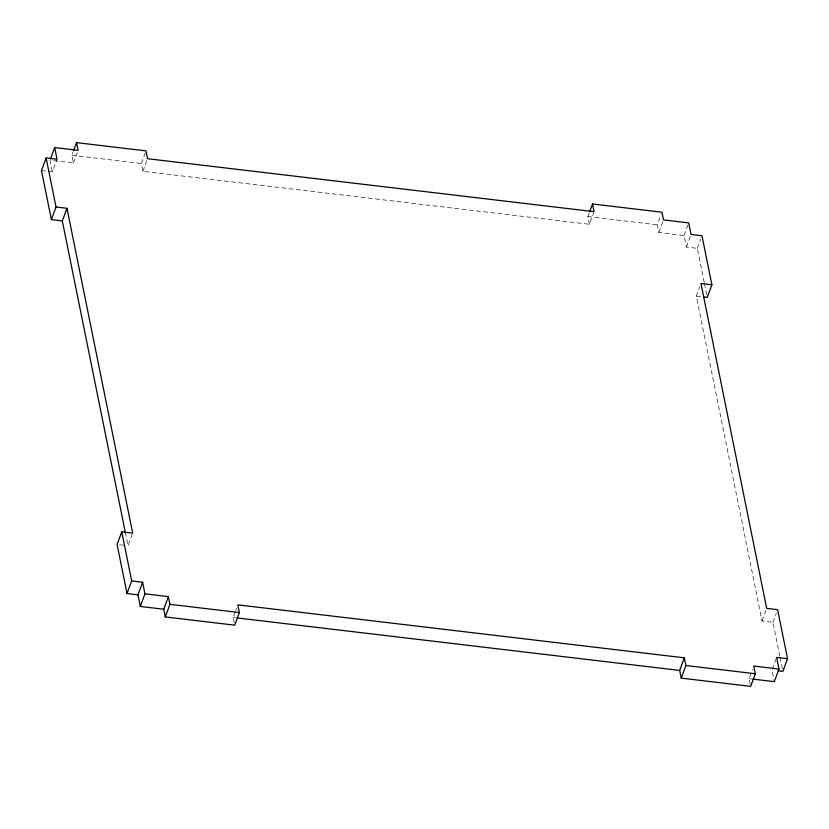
<?xml version="1.0" encoding="UTF-8"?>
<svg xmlns="http://www.w3.org/2000/svg" width="829" height="829" viewBox="0 0 829 829"><rect width="100%" height="100%" fill="white"/><g stroke="black" fill="none" stroke-linecap="round" stroke-linejoin="round"><path stroke-width="0.62" stroke-dasharray="4.14 3.11" d="M48.735 171.427L52.382 171.862L56.621 160.391M53.719 160.598L73.449 162.94L71.895 155.251L73.159 151.811M73.449 162.94L77.263 152.619M594.082 211.675L589.419 224.286L142.899 171.323L141.313 163.479L145.977 150.868M142.899 171.323L147.562 158.712M132.267 534.311L128.029 545.783L125.459 533.088M234.265 622.973L233.156 617.47L235.281 611.74M235.705 610.59L236.545 608.299M589.419 224.286L587.865 216.587L589.129 213.146M704.184 282.316L697.313 248.358L686.381 247.063L684.049 235.509L658.837 232.524L657.283 224.825L661.096 214.504M658.837 232.524L663.501 219.903M684.049 235.509L688.288 224.048M686.381 247.063L691.054 234.452M697.313 248.358L700.712 239.187M779.83 656.236L772.96 622.278L762.027 620.983L696.308 296.119L699.697 286.948M762.027 620.983L765.851 610.662M750.204 684.163L749.095 678.671L752.494 669.5M772.96 622.278L776.358 613.108M776.193 658.568L771.954 670.039L774.068 680.495M71.895 155.251L141.313 163.479M587.865 216.587L657.283 224.825M41.45 170.567L47.522 171.282M696.308 296.119L701.168 296.689M119.521 544.777L125.593 545.492M233.156 617.47L235.726 617.771M749.095 678.671L751.613 678.972M704.443 283.58L706.733 294.896M780.089 657.501L782.379 668.816M50.02 160.163L52.382 171.862"/><path stroke-width="1.24" d="M703.593 296.979L707.241 297.414L711.904 284.803L701.976 235.747L691.054 234.452L688.712 222.897L663.501 219.903L661.946 212.214L592.528 203.975L594.082 211.675L147.562 158.712L145.977 150.868L76.558 142.64L78.113 150.329L54.683 147.552L57.046 159.251L46.113 157.956L41.45 170.567L51.377 219.612L62.31 220.918L125.459 533.088M50.445 159.013L54.683 147.552M73.584 150.66L76.558 142.64M51.377 219.612L56.04 207.001L46.113 157.956M62.31 220.918L66.973 208.307L56.04 207.001M66.973 208.307L132.692 533.171L121.759 531.876L117.096 544.487L127.024 593.533L137.946 594.839L140.298 606.455L163.738 609.232L165.292 616.931L234.711 625.17L239.374 612.558L237.819 604.859L684.339 657.822L685.894 665.521L681.231 678.132L750.649 686.36L755.323 673.749L753.758 666.06L778.97 669.044L774.307 681.656L752.877 679.117M127.024 593.533L131.687 580.922L121.759 531.876M137.946 594.839L142.619 582.227L131.687 580.922M140.298 606.455L144.971 593.844L142.619 582.227M163.738 609.232L168.401 596.621L144.971 593.844M165.292 616.931L169.955 604.32L168.401 596.621M589.554 212.006L592.528 203.975M681.231 678.132L679.676 670.433L684.339 657.822M711.904 284.803L700.971 283.508L766.69 608.372L777.623 609.667L787.55 658.723L782.887 671.335L778.027 670.754M787.55 658.723L776.618 657.428L778.97 669.044M169.955 604.32L239.374 612.558M685.894 665.521L755.323 673.749M237.001 617.926L679.676 670.433"/></g></svg>
